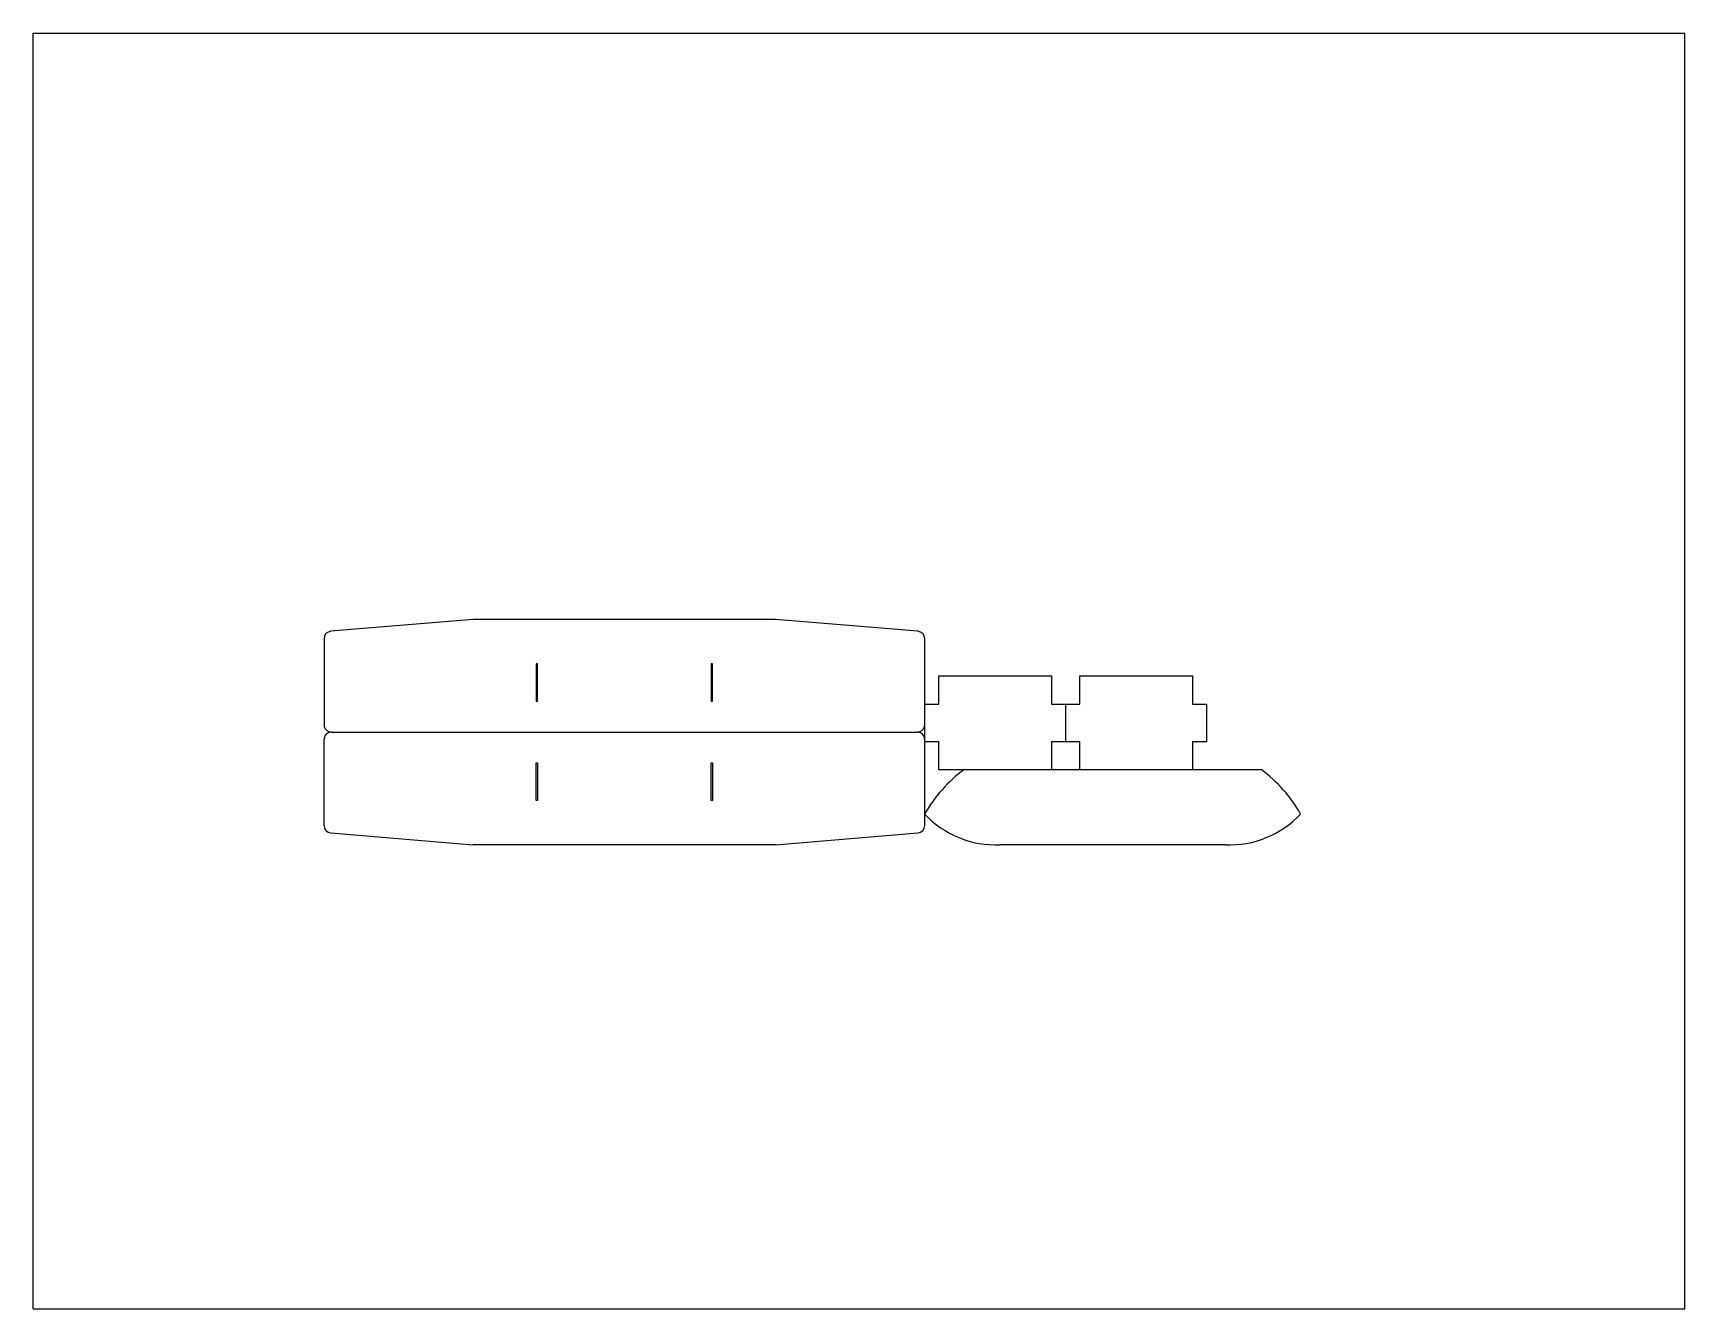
# Model space of a CAD drawing. Header units: inches. Extents: x 0 to 22, y 0 to 17.
import ezdxf

# ---------------------------------------------------------------- set-up
doc = ezdxf.new("R2010")
doc.units = ezdxf.units.IN
doc.header["$LTSCALE"] = 1.21
doc.header["$MEASUREMENT"] = 0
doc.layers.get('0').update_dxf_attribs({"linetype": 'CONTINUOUS'})

msp = doc.modelspace()

# ---------------------------------------------------------------- linework, layer by layer
at = {"color": 7, "linetype": 'Continuous'}
for p, q in [((0, 0), (0, 17)), ((0, 17), (22, 17)), ((22, 0), (22, 17)), ((5.862, 9.186), (3.966, 9.03)), ((9.887, 9.186), (5.862, 9.186)), ((11.783, 9.03), (9.887, 9.186)), ((3.875, 8.93), (3.875, 7.786)), ((11.875, 6.442), (11.875, 8.93)), ((6.7, 8.597), (6.7, 8.097)), ((6.72, 8.597), (6.7, 8.597)), ((6.72, 8.097), (6.72, 8.597)), ((9.03, 8.597), (9.03, 8.097)), ((9.05, 8.597), (9.03, 8.597)), ((9.05, 8.097), (9.05, 8.597)), ((12.063, 8.436), (13.563, 8.436)), ((12.063, 8.056), (12.063, 8.436)), ((13.563, 8.436), (13.563, 8.056)), ((13.941, 8.436), (15.441, 8.436)), ((13.941, 8.056), (13.941, 8.436)), ((15.441, 8.436), (15.441, 8.056)), ((6.7, 8.097), (6.72, 8.097)), ((9.03, 8.097), (9.05, 8.097)), ((11.875, 8.056), (12.063, 8.056)), ((13.563, 8.056), (13.941, 8.056)), ((13.752, 8.056), (13.752, 7.556)), ((15.441, 8.056), (15.63, 8.056)), ((15.63, 8.056), (15.63, 7.556)), ((3.875, 6.442), (3.875, 7.586)), ((3.975, 7.686), (11.775, 7.686)), ((12.063, 7.556), (11.875, 7.556)), ((12.063, 7.186), (12.063, 7.556)), ((13.941, 7.556), (13.563, 7.556)), ((13.563, 7.556), (13.563, 7.186)), ((13.941, 7.186), (13.941, 7.556)), ((15.63, 7.556), (15.441, 7.556)), ((15.441, 7.556), (15.441, 7.186)), ((6.7, 6.775), (6.7, 7.275)), ((6.7, 7.275), (6.72, 7.275)), ((6.72, 7.275), (6.72, 6.775)), ((9.03, 6.775), (9.03, 7.275)), ((9.03, 7.275), (9.05, 7.275)), ((9.05, 7.275), (9.05, 6.775)), ((12.063, 7.186), (16.356, 7.186)), ((6.72, 6.775), (6.7, 6.775)), ((9.05, 6.775), (9.03, 6.775)), ((3.966, 6.342), (5.862, 6.186)), ((9.887, 6.186), (5.862, 6.186)), ((9.887, 6.186), (11.783, 6.342)), ((15.878, 6.186), (12.878, 6.186)), ((0, 0), (22, 0))]:
    msp.add_line(p, q, dxfattribs=at)
for centre, radius, start, end in [((3.975, 8.93), 0.1, 94.7037, 180), ((11.775, 8.93), 0.1, 0, 85.2963), ((3.975, 7.786), 0.1, 180, 270), ((11.775, 7.786), 0.1, 270, 360), ((3.975, 7.586), 0.1, 90, 180), ((11.775, 7.586), 0.1, 0, 90), ((13.539, 5.647), 1.915, 126.5075, 150.3783), ((15.217, 5.647), 1.915, 29.6217, 53.4925), ((3.975, 6.442), 0.1, 180, 265.2963), ((11.775, 6.442), 0.1, 274.7037, 360), ((12.823, 7.49), 1.306, 223.4067, 272.419), ((15.933, 7.49), 1.306, 267.581, 316.5933)]:
    msp.add_arc(centre, radius, start, end, dxfattribs=at)

doc.saveas('drawing.dxf')
